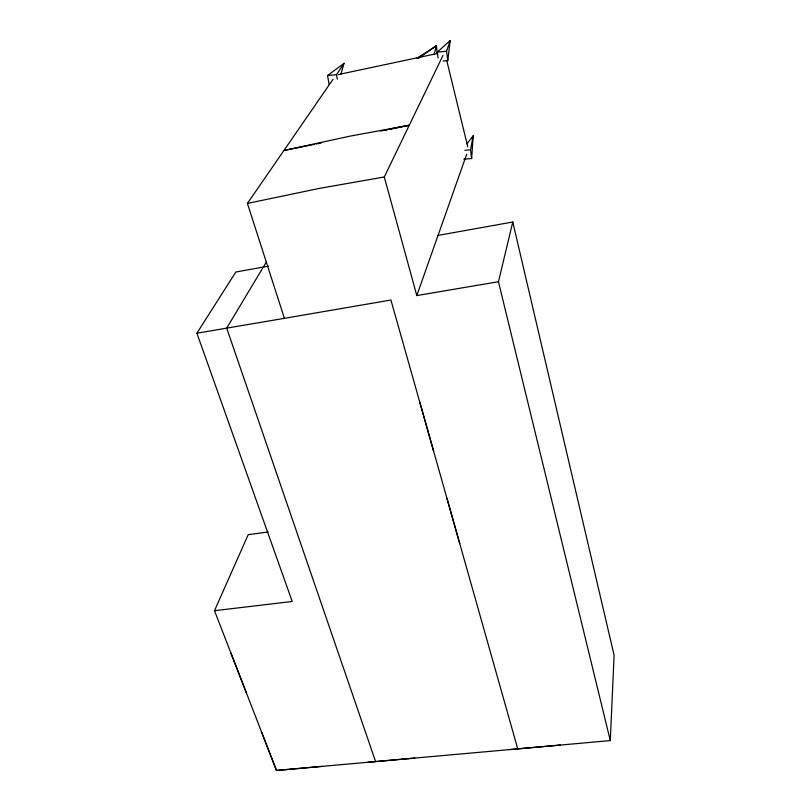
<?xml version="1.0" encoding="UTF-8"?>
<svg xmlns="http://www.w3.org/2000/svg" width="811" height="811" viewBox="0 0 811 811"><rect width="100%" height="100%" fill="white"/><g stroke="black" fill="none" stroke-linecap="round" stroke-linejoin="round"><path stroke-width="1.22" d="M436.399 49.035L436.156 45.953L416.996 58.149M261.72 732.434L276.48 770.45L610.298 740.595L614.099 655.237L512.775 222.001L438.041 235.403M463.78 159.189L471.637 158.53L473.178 135.974L466.872 143.78M443.161 60.967L447.784 60.511L450.186 40.55L437.281 52.147L438.072 57.936M471.637 158.53L470.512 149.832L473.178 135.974M610.298 740.595L498.451 281.731L512.775 222.001M435.923 46.075L436.47 46.521M434.047 54.509L436.409 46.034M340.894 74.196L344.046 63.339L327.553 75.535L329.124 84.557M447.784 60.511L446.547 51.225L450.186 40.55M498.451 281.731L416.803 295.579L466.72 154.151M321.835 766.395L276.48 770.45L214.489 610.703L248.217 534.642L268.137 532.016M472.043 138.367L473.006 135.995M416.803 295.579L384.292 176.991L443.009 55.351M266.383 261.933L226.695 328.141L375.605 761.58M214.489 610.703L292.213 601.478L196.901 333.209L235.839 272.009L268.593 266.12M337.285 79.174L336.504 74.653L344.046 63.339M517.742 748.867L390.912 300.029L284.418 318.328L247.416 203.419L333.078 79.225M418.496 58.26L436.156 45.953M338.4 74.561L437.311 53.506M247.416 203.419L319.564 188.355L384.292 176.991M314.192 144.399L283.921 150.491L350.068 136.126L409.271 125.259L385.032 130.135M316.189 143.993L321.156 142.989M380.724 130.997L386.928 129.75M389.412 129.253L409.271 125.259M196.901 333.209L284.418 318.328M437.281 52.147L446.547 51.225M327.553 75.535L336.504 74.653M367.941 762.269L414.796 758.072M510.889 749.486L560.178 745.076M464.885 150.319L470.512 149.832M230.74 652.612L246.493 693.172M446.932 498.289L459.756 543.623M419.946 402.732L433.672 451.362M446.719 60.399L467.805 146.963M436.541 46.268L437.159 53.779"/></g></svg>
